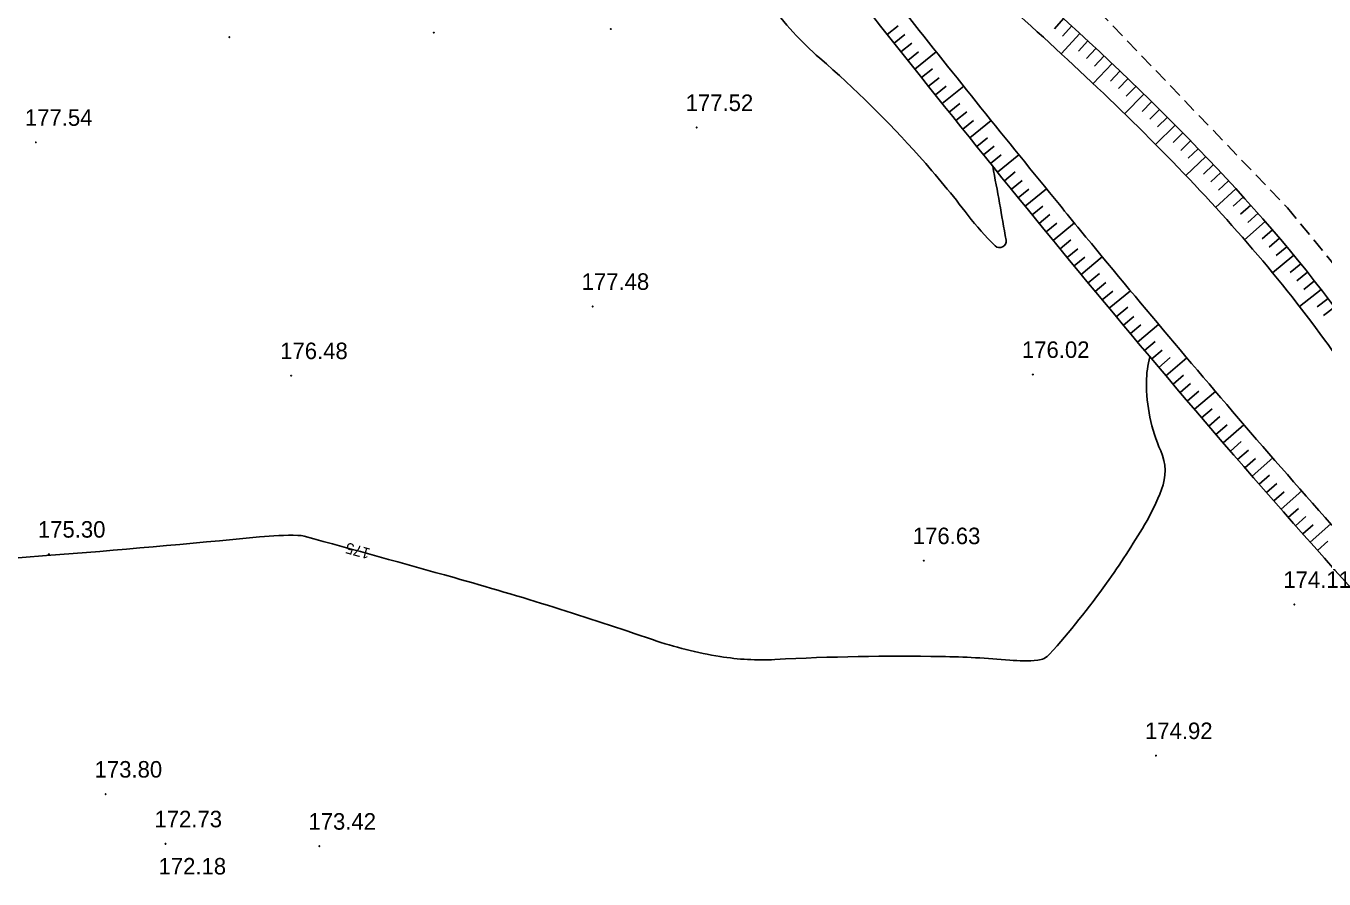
# Model space of a CAD drawing. Extents: x -83928 to -81707, y 15464 to 18601.
# Drawn here: x -83377.7 to -83142, y 16834.3 to 16989.2 of the extents above; entities that cross this region are included whole.
import ezdxf
from ezdxf.enums import TextEntityAlignment as Align

# ---------------------------------------------------------------- set-up
doc = ezdxf.new("R2010")
doc.units = 0
doc.header["$MEASUREMENT"] = 0
doc.linetypes.add('ACAD_ISO03W100', pattern=[30, 12, -18])
doc.linetypes.add('INTERROMPU', pattern=[0.75, 0.5, -0.25])
for name, color, linetype in [('ALT', 7, 'Continuous'), ('CNiv_1', 1, 'Continuous'), ('Cotation CN', 6, 'Continuous'), ('ECOULEMENT', 160, 'ACAD_ISO03W100'), ('LIMITE', 40, 'INTERROMPU'), ('POINTS', 3, 'Continuous'), ('Talus', 5, 'Continuous')]:
    doc.layers.add(name, color=color, linetype=linetype)

# ---------------------------------------------------------------- blocks, each defined once
blk = doc.blocks.new('CotaCNiv')
at = {"invisible_edges": 15}
blk.add_3dface([(-0.5, -0.5), (0.5, -0.5), (0.5, 0.5), (-0.5, 0.5)], dxfattribs=at)
blk.add_3dface([(-0.5, -0.5), (0.5, -0.5), (0.5, 0.5), (-0.5, 0.5)], dxfattribs=at)
blk.add_attdef('ALTCNIV', text='', height=0.4).set_placement((0, 0), align=Align.MIDDLE)

msp = doc.modelspace()

# ---------------------------------------------------------------- linework, layer by layer
at = {"layer": 'CNiv_1', "elevation": 175}
for points in [[(-83202.16, 16963.69, -0.002516), (-83199.75, 16950.3, -0.727852), (-83201.75, 16949.25, -0.036673), (-83206.64, 16954.78, 0.019448), (-83215.5, 16965.5, 0.031754), (-83233.58, 16983.32, -0.059753), (-83242.67, 16993.33, -0.194816), (-83243.72, 16997.78, 0.194084), (-83244.24, 17000)], [(-83173.65, 16929.12, 0.060956), (-83174.25, 16924.5, 0.106572), (-83171.66, 16912.01, -0.199265), (-83171.5, 16905, -0.040415), (-83174.59, 16898.61, -0.022621), (-83181.5, 16888, -0.026672), (-83191.86, 16875.07, -0.191118), (-83194, 16874, -0.043874), (-83199.07, 16874.01, 0.017841), (-83211.5, 16874.67, 0.017626), (-83241.71, 16874.13, -0.053556), (-83251.67, 16874.67, -0.042494), (-83263.93, 16877.74, 0.014191), (-83300, 16889, 0.002456), (-83327.18, 16896.5, 0.059776), (-83328.33, 16896.67, 0.031145), (-83335.31, 16896.41, -0.005597), (-83374, 16893, -0.000862), (-83421.07, 16889.46, -0.005463)]]:
    msp.add_lwpolyline(points, format="xyb", dxfattribs=at)
at = {"layer": 'ECOULEMENT', "linetype": 'ByBlock', "extrusion": (0.000932032, -0.005533, 0.999984), "elevation": 24.94}
msp.add_lwpolyline([(-83154.26, 16819.04), (-83147.33, 16823.58), (-83139.91, 16826.8), (-83130.88, 16829.06), (-83122.81, 16831.64), (-83115.39, 16836.47), (-83109.58, 16844.53), (-83109.26, 16852.26), (-83110.55, 16858.06), (-83112.81, 16864.51), (-83120.23, 16875.47), (-83129.18, 16886.02)], dxfattribs=at)
at = {"layer": 'ECOULEMENT', "linetype": 'ByBlock'}
for points, knots in [([(-83231.14, 17000, 197.93), (-83200.61, 16961.43, 197.37), (-83163.48, 16914.92, 196.69), (-83105.77, 16852.96, 195.77), (-83125.72, 16827.05, 195.52), (-83164.9, 16832.87, 195.71), (-83167.56, 16789.06, 195.19), (-83247.47, 16788.18, 195.43), (-83281.69, 16714.69, 194.65), (-83374.05, 16701.39, 194.78), (-83364.95, 16668.76, 194.36), (-83359.1, 16647.79, 194.09)], [7.908375, 7.908375, 7.908375, 7.908375, 170.271753, 201.744415, 213.343907, 258.510006, 289.240422, 309.149666, 469.744028, 498.230383, 549.512614, 549.512614, 549.512614, 549.512614]), ([(-83231.14, 17000, 197.93), (-83200.61, 16961.43, 197.37), (-83163.48, 16914.92, 196.69), (-83105.77, 16852.96, 195.77), (-83125.72, 16827.05, 195.52), (-83164.9, 16832.87, 195.71), (-83167.56, 16789.06, 195.19), (-83247.47, 16788.18, 195.43), (-83281.69, 16714.69, 194.65), (-83374.05, 16701.39, 194.78), (-83364.95, 16668.76, 194.36), (-83359.1, 16647.79, 194.09)], [7.908375, 7.908375, 7.908375, 7.908375, 170.271753, 201.744415, 213.343907, 258.510006, 289.240422, 309.149666, 469.744028, 498.230383, 549.512614, 549.512614, 549.512614, 549.512614]), ([(-83224.76, 17000, 197.91), (-83222.55, 16997.2, 197.87), (-83220.33, 16994.4, 197.83), (-83209, 16980.14, 197.62), (-83199.75, 16968.59, 197.45), (-83187.51, 16953.6, 197.23), (-83184.92, 16950.45, 197.19), (-83177.04, 16940.92, 197.05), (-83171.64, 16934.47, 196.95), (-83154.88, 16914.71, 196.66), (-83142.93, 16901.01, 196.46), (-83129.59, 16886.24, 196.24), (-83129.31, 16885.93, 196.24), (-83129.03, 16885.62, 196.23)], [12.263009, 12.263009, 12.263009, 12.263009, 24.036361, 24.036361, 72.109084, 72.109084, 84.80214, 84.80214, 110.188251, 110.188251, 160.960474, 160.960474, 162.036049, 162.036049, 162.036049, 162.036049]), ([(-83207.38, 17000, 197.86), (-83207.07, 16999.73, 197.85), (-83206.76, 16999.46, 197.85), (-83194.33, 16988.5, 197.68), (-83182.52, 16977.72, 197.51), (-83160.65, 16955.54, 197.17), (-83150.59, 16944.14, 197.01), (-83134.97, 16922.61, 196.7), (-83128.92, 16912.67, 196.56), (-83122.67, 16899.37, 196.38), (-83121.39, 16896.42, 196.34), (-83120.21, 16893.44, 196.3)], [21.648184, 21.648184, 21.648184, 21.648184, 22.808472, 22.808472, 68.425416, 68.425416, 114.042359, 114.042359, 150.71785, 150.71785, 160.966097, 160.966097, 160.966097, 160.966097]), ([(-83199.83, 17000, 197.83), (-83158.79, 16963.57, 197.26), (-83112.08, 16915.86, 196.54), (-83105.01, 16850.53, 195.74), (-83102.8, 16837.7, 195.57)], [26.964729, 26.964729, 26.964729, 26.964729, 181.531723, 220.577379, 220.577379, 220.577379, 220.577379]), ([(-83199.83, 17000, 197.83), (-83158.79, 16963.57, 197.26), (-83112.08, 16915.86, 196.54), (-83105.01, 16850.53, 195.74), (-83102.8, 16837.7, 195.57)], [26.964729, 26.964729, 26.964729, 26.964729, 181.531723, 220.577379, 220.577379, 220.577379, 220.577379])]:
    msp.add_open_spline(points, degree=3, knots=knots, dxfattribs=at)
at = {"layer": 'LIMITE', "linetype": 'INTERROMPU', "ltscale": 5, "extrusion": (0.000932032, -0.005533, 0.999984)}
for p, q in [((-83190.72, 17000, 128.9), (-83148.63, 16956.13, 9.04)), ((-83148.63, 16956.13, 9.04), (-83128.03, 16931.02, 8.88))]:
    msp.add_line(p, q, dxfattribs=at)
at = {"layer": 'POINTS', "extrusion": (0.002059, -0.012217, 0.999923)}
for centre in [(-83341.04, 16986.18, -182.42), (-83341.02, 16986.19, -182.42), (-83303.9, 16987, -182.42), (-83303.88, 16987.01, -182.42), (-83271.76, 16987.65, -182.42), (-83271.75, 16987.66, -182.42), (-83256.17, 16969.75, -182.42), (-83256.16, 16969.77, -182.42), (-83376.16, 16967.07, -182.42), (-83376.15, 16967.08, -182.42), (-83275.05, 16937.29, -182.42), (-83275.05, 16937.27, -182.42), (-83329.8, 16924.69, -182.42), (-83329.79, 16924.71, -182.42), (-83195.11, 16924.91, -182.42), (-83195.09, 16924.93, -182.42), (-83373.8, 16892.27, -182.42), (-83373.79, 16892.29, -182.42), (-83214.92, 16891.09, -182.42), (-83214.91, 16891.11, -182.42), (-83147.62, 16883.16, -182.42), (-83147.62, 16883.14, -182.42), (-83172.76, 16855.7, -182.42), (-83172.74, 16855.71, -182.42), (-83363.5, 16848.7, -182.42), (-83363.49, 16848.72, -182.42), (-83352.64, 16839.67, -182.42), (-83352.62, 16839.69, -182.42), (-83324.68, 16839.24, -182.42), (-83324.66, 16839.26, -182.42)]:
    msp.add_circle(centre, 0.05, dxfattribs=at)
at = {"layer": 'Talus', "linetype": 'ByBlock', "extrusion": (0.000932032, -0.005533, 0.999984)}
for p, q in [((-83221.31, 16987.61, 197.75), (-83219.35, 16989.17, 197.76)), ((-83189.29, 16990.52, 197.68), (-83190.98, 16988.67, 197.67)), ((-83187.82, 16989.17, 197.66), (-83189.51, 16987.33, 197.65)), ((-83220.07, 16986.04, 197.73), (-83218.11, 16987.6, 197.74)), ((-83186.35, 16987.81, 197.64), (-83189.74, 16984.14, 197.61)), ((-83184.88, 16986.45, 197.62), (-83186.58, 16984.62, 197.61)), ((-83218.83, 16984.48, 197.7), (-83216.85, 16986.05, 197.72)), ((-83217.58, 16982.91, 197.68), (-83215.62, 16984.47, 197.69)), ((-83216.33, 16981.35, 197.66), (-83212.42, 16984.47, 197.68)), ((-83183.42, 16985.09, 197.6), (-83185.13, 16983.26, 197.58)), ((-83180.51, 16982.35, 197.56), (-83183.94, 16978.72, 197.53)), ((-83181.96, 16983.72, 197.58), (-83183.67, 16981.9, 197.56)), ((-83215.09, 16979.79, 197.64), (-83213.11, 16981.36, 197.65)), ((-83213.84, 16978.22, 197.61), (-83211.89, 16979.78, 197.63)), ((-83179.06, 16980.97, 197.54), (-83180.78, 16979.16, 197.52)), ((-83177.61, 16979.59, 197.52), (-83179.34, 16977.79, 197.5)), ((-83212.59, 16976.66, 197.59), (-83210.64, 16978.22, 197.6)), ((-83211.34, 16975.1, 197.57), (-83207.44, 16978.22, 197.59)), ((-83176.17, 16978.2, 197.5), (-83177.91, 16976.4, 197.48)), ((-83210.09, 16973.54, 197.55), (-83208.12, 16975.12, 197.56)), ((-83174.74, 16976.81, 197.47), (-83178.23, 16973.23, 197.44)), ((-83173.31, 16975.41, 197.45), (-83175.06, 16973.63, 197.44)), ((-83208.84, 16971.98, 197.52), (-83206.87, 16973.56, 197.54)), ((-83171.88, 16974.01, 197.43), (-83173.64, 16972.23, 197.42)), ((-83170.46, 16972.6, 197.41), (-83172.23, 16970.83, 197.39)), ((-83207.59, 16970.42, 197.5), (-83205.64, 16971.99, 197.51)), ((-83206.33, 16968.86, 197.48), (-83202.44, 16972, 197.5)), ((-83169.05, 16971.18, 197.39), (-83172.6, 16967.66, 197.36)), ((-83205.08, 16967.3, 197.45), (-83203.13, 16968.87, 197.47)), ((-83167.65, 16969.76, 197.37), (-83169.43, 16968, 197.35)), ((-83166.25, 16968.33, 197.35), (-83168.04, 16966.58, 197.33)), ((-83203.82, 16965.75, 197.43), (-83201.88, 16967.32, 197.44)), ((-83202.57, 16964.19, 197.41), (-83200.62, 16965.76, 197.42)), ((-83201.31, 16962.64, 197.39), (-83197.42, 16965.78, 197.41)), ((-83163.47, 16965.45, 197.3), (-83167.08, 16962, 197.27)), ((-83164.85, 16966.89, 197.32), (-83166.65, 16965.16, 197.31)), ((-83162.09, 16964, 197.28), (-83163.91, 16962.28, 197.27)), ((-83200.05, 16961.08, 197.36), (-83198.11, 16962.66, 197.38)), ((-83198.79, 16959.53, 197.34), (-83196.85, 16961.1, 197.35)), ((-83160.72, 16962.54, 197.26), (-83162.55, 16960.84, 197.24)), ((-83159.36, 16961.08, 197.24), (-83161.19, 16959.38, 197.22)), ((-83197.53, 16957.98, 197.32), (-83195.59, 16959.55, 197.33)), ((-83196.27, 16956.43, 197.3), (-83192.39, 16959.58, 197.32)), ((-83158, 16959.61, 197.21), (-83161.69, 16956.23, 197.19)), ((-83156.66, 16958.13, 197.19), (-83158.51, 16956.45, 197.18)), ((-83195, 16954.88, 197.27), (-83193.07, 16956.46, 197.29)), ((-83155.32, 16956.64, 197.17), (-83157.19, 16954.98, 197.16)), ((-83193.74, 16953.33, 197.25), (-83191.8, 16954.91, 197.26)), ((-83191.2, 16950.23, 197.21), (-83187.34, 16953.4, 197.23)), ((-83152.68, 16953.64, 197.13), (-83156.45, 16950.36, 197.1)), ((-83153.99, 16955.15, 197.15), (-83155.87, 16953.49, 197.13)), ((-83192.47, 16951.78, 197.23), (-83190.54, 16953.36, 197.24)), ((-83151.37, 16952.13, 197.1), (-83153.26, 16950.5, 197.09)), ((-83189.94, 16948.69, 197.18), (-83187.96, 16950.31, 197.2)), ((-83188.66, 16947.14, 197.16), (-83186.73, 16948.73, 197.17)), ((-83150.07, 16950.61, 197.08), (-83151.97, 16948.99, 197.07)), ((-83148.78, 16949.08, 197.06), (-83150.7, 16947.48, 197.05)), ((-83187.39, 16945.6, 197.14), (-83185.46, 16947.19, 197.15)), ((-83186.12, 16944.06, 197.12), (-83182.27, 16947.24, 197.14)), ((-83147.5, 16947.54, 197.04), (-83151.36, 16944.36, 197.01)), ((-83184.84, 16942.52, 197.09), (-83182.81, 16944.2, 197.11)), ((-83146.23, 16945.99, 197.01), (-83148.17, 16944.42, 197)), ((-83144.98, 16944.44, 196.99), (-83146.93, 16942.88, 196.98)), ((-83183.57, 16940.98, 197.07), (-83181.64, 16942.57, 197.08)), ((-83143.73, 16942.87, 196.97), (-83145.7, 16941.32, 196.96)), ((-83182.29, 16939.44, 197.05), (-83180.37, 16941.04, 197.06)), ((-83181.01, 16937.9, 197.03), (-83177.17, 16941.1, 197.05)), ((-83142.5, 16941.3, 196.95), (-83146.45, 16938.23, 196.92)), ((-83141.28, 16939.71, 196.92), (-83143.27, 16938.19, 196.91)), ((-83179.73, 16936.37, 197), (-83177.65, 16938.1, 197.02)), ((-83140.08, 16938.12, 196.9), (-83142.08, 16936.62, 196.89)), ((-83178.45, 16934.83, 196.98), (-83176.53, 16936.44, 196.99)), ((-83177.16, 16933.3, 196.96), (-83175.25, 16934.9, 196.97)), ((-83175.88, 16931.77, 196.94), (-83172.05, 16934.98, 196.96)), ((-83174.59, 16930.24, 196.91), (-83172.68, 16931.85, 196.93)), ((-83173.3, 16928.71, 196.89), (-83171.39, 16930.32, 196.9)), ((-83172.01, 16927.18, 196.87), (-83169.92, 16928.95, 196.88)), ((-83170.72, 16925.65, 196.85), (-83166.9, 16928.89, 196.87)), ((-83169.42, 16924.13, 196.82), (-83167.52, 16925.75, 196.84)), ((-83168.13, 16922.6, 196.8), (-83166.23, 16924.22, 196.81)), ((-83166.83, 16921.08, 196.78), (-83164.77, 16922.84, 196.79)), ((-83165.53, 16919.56, 196.76), (-83161.73, 16922.81, 196.78)), ((-83164.23, 16918.04, 196.73), (-83162.33, 16919.67, 196.75)), ((-83162.93, 16916.52, 196.71), (-83160.9, 16918.27, 196.73)), ((-83161.63, 16915.01, 196.69), (-83159.62, 16916.74, 196.7)), ((-83160.32, 16913.49, 196.67), (-83156.54, 16916.76, 196.69)), ((-83159.01, 16911.98, 196.64), (-83157.04, 16913.69, 196.66)), ((-83157.7, 16910.47, 196.62), (-83155.75, 16912.16, 196.64)), ((-83156.39, 16908.96, 196.6), (-83154.46, 16910.64, 196.61)), ((-83155.08, 16907.45, 196.58), (-83151.31, 16910.73, 196.61)), ((-83153.77, 16905.94, 196.56), (-83151.88, 16907.58, 196.57)), ((-83152.45, 16904.43, 196.53), (-83150.57, 16906.08, 196.55)), ((-83151.14, 16902.93, 196.51), (-83149.26, 16904.58, 196.52)), ((-83149.82, 16901.43, 196.49), (-83146.06, 16904.73, 196.52)), ((-83148.5, 16899.92, 196.47), (-83146.62, 16901.58, 196.48)), ((-83147.17, 16898.42, 196.44), (-83145.3, 16900.08, 196.46)), ((-83145.85, 16896.93, 196.42), (-83143.98, 16898.58, 196.44)), ((-83144.52, 16895.43, 196.4), (-83140.78, 16898.74, 196.43)), ((-83143.2, 16893.93, 196.38), (-83141.33, 16895.59, 196.39))]:
    msp.add_line(p, q, dxfattribs=at)

# ---------------------------------------------------------------- block references
at = {"layer": 'Cotation CN'}
ref = msp.add_blockref('CotaCNiv', (-83317.49, 16893.86, 10175), dxfattribs=dict(at, xscale=5.666666666669221, yscale=3, rotation=164.6585504124223))
ref.add_attrib('ALTCNIV', '175', dxfattribs={"height": 2, "rotation": 164.6586}).set_placement((-83317.49, 16893.86, 175), align=Align.MIDDLE_CENTER)

# ---------------------------------------------------------------- texts
at = {"layer": 'ALT', "extrusion": (0.002059, -0.012217, 0.999923)}
for s, p in [('177.52', (-83258.16, 16972.77, -182.42)), ('177.54', (-83378.15, 16970.08, -182.42)), ('177.48', (-83277.05, 16940.29, -182.42)), ('176.48', (-83331.79, 16927.71, -182.42)), ('176.02', (-83197.09, 16927.93, -182.42)), ('175.30', (-83375.79, 16895.29, -182.42)), ('176.63', (-83216.91, 16894.11, -182.42)), ('174.11', (-83149.62, 16886.16, -182.42)), ('174.92', (-83174.74, 16858.71, -182.42)), ('173.80', (-83365.49, 16851.72, -182.42)), ('172.73', (-83354.62, 16842.69, -182.42)), ('173.42', (-83326.66, 16842.26, -182.42)), ('172.18', (-83353.88, 16834.12, -182.42))]:
    msp.add_text(s, height=3, rotation=359.9958, dxfattribs=at).set_placement(p)

doc.saveas('drawing.dxf')
